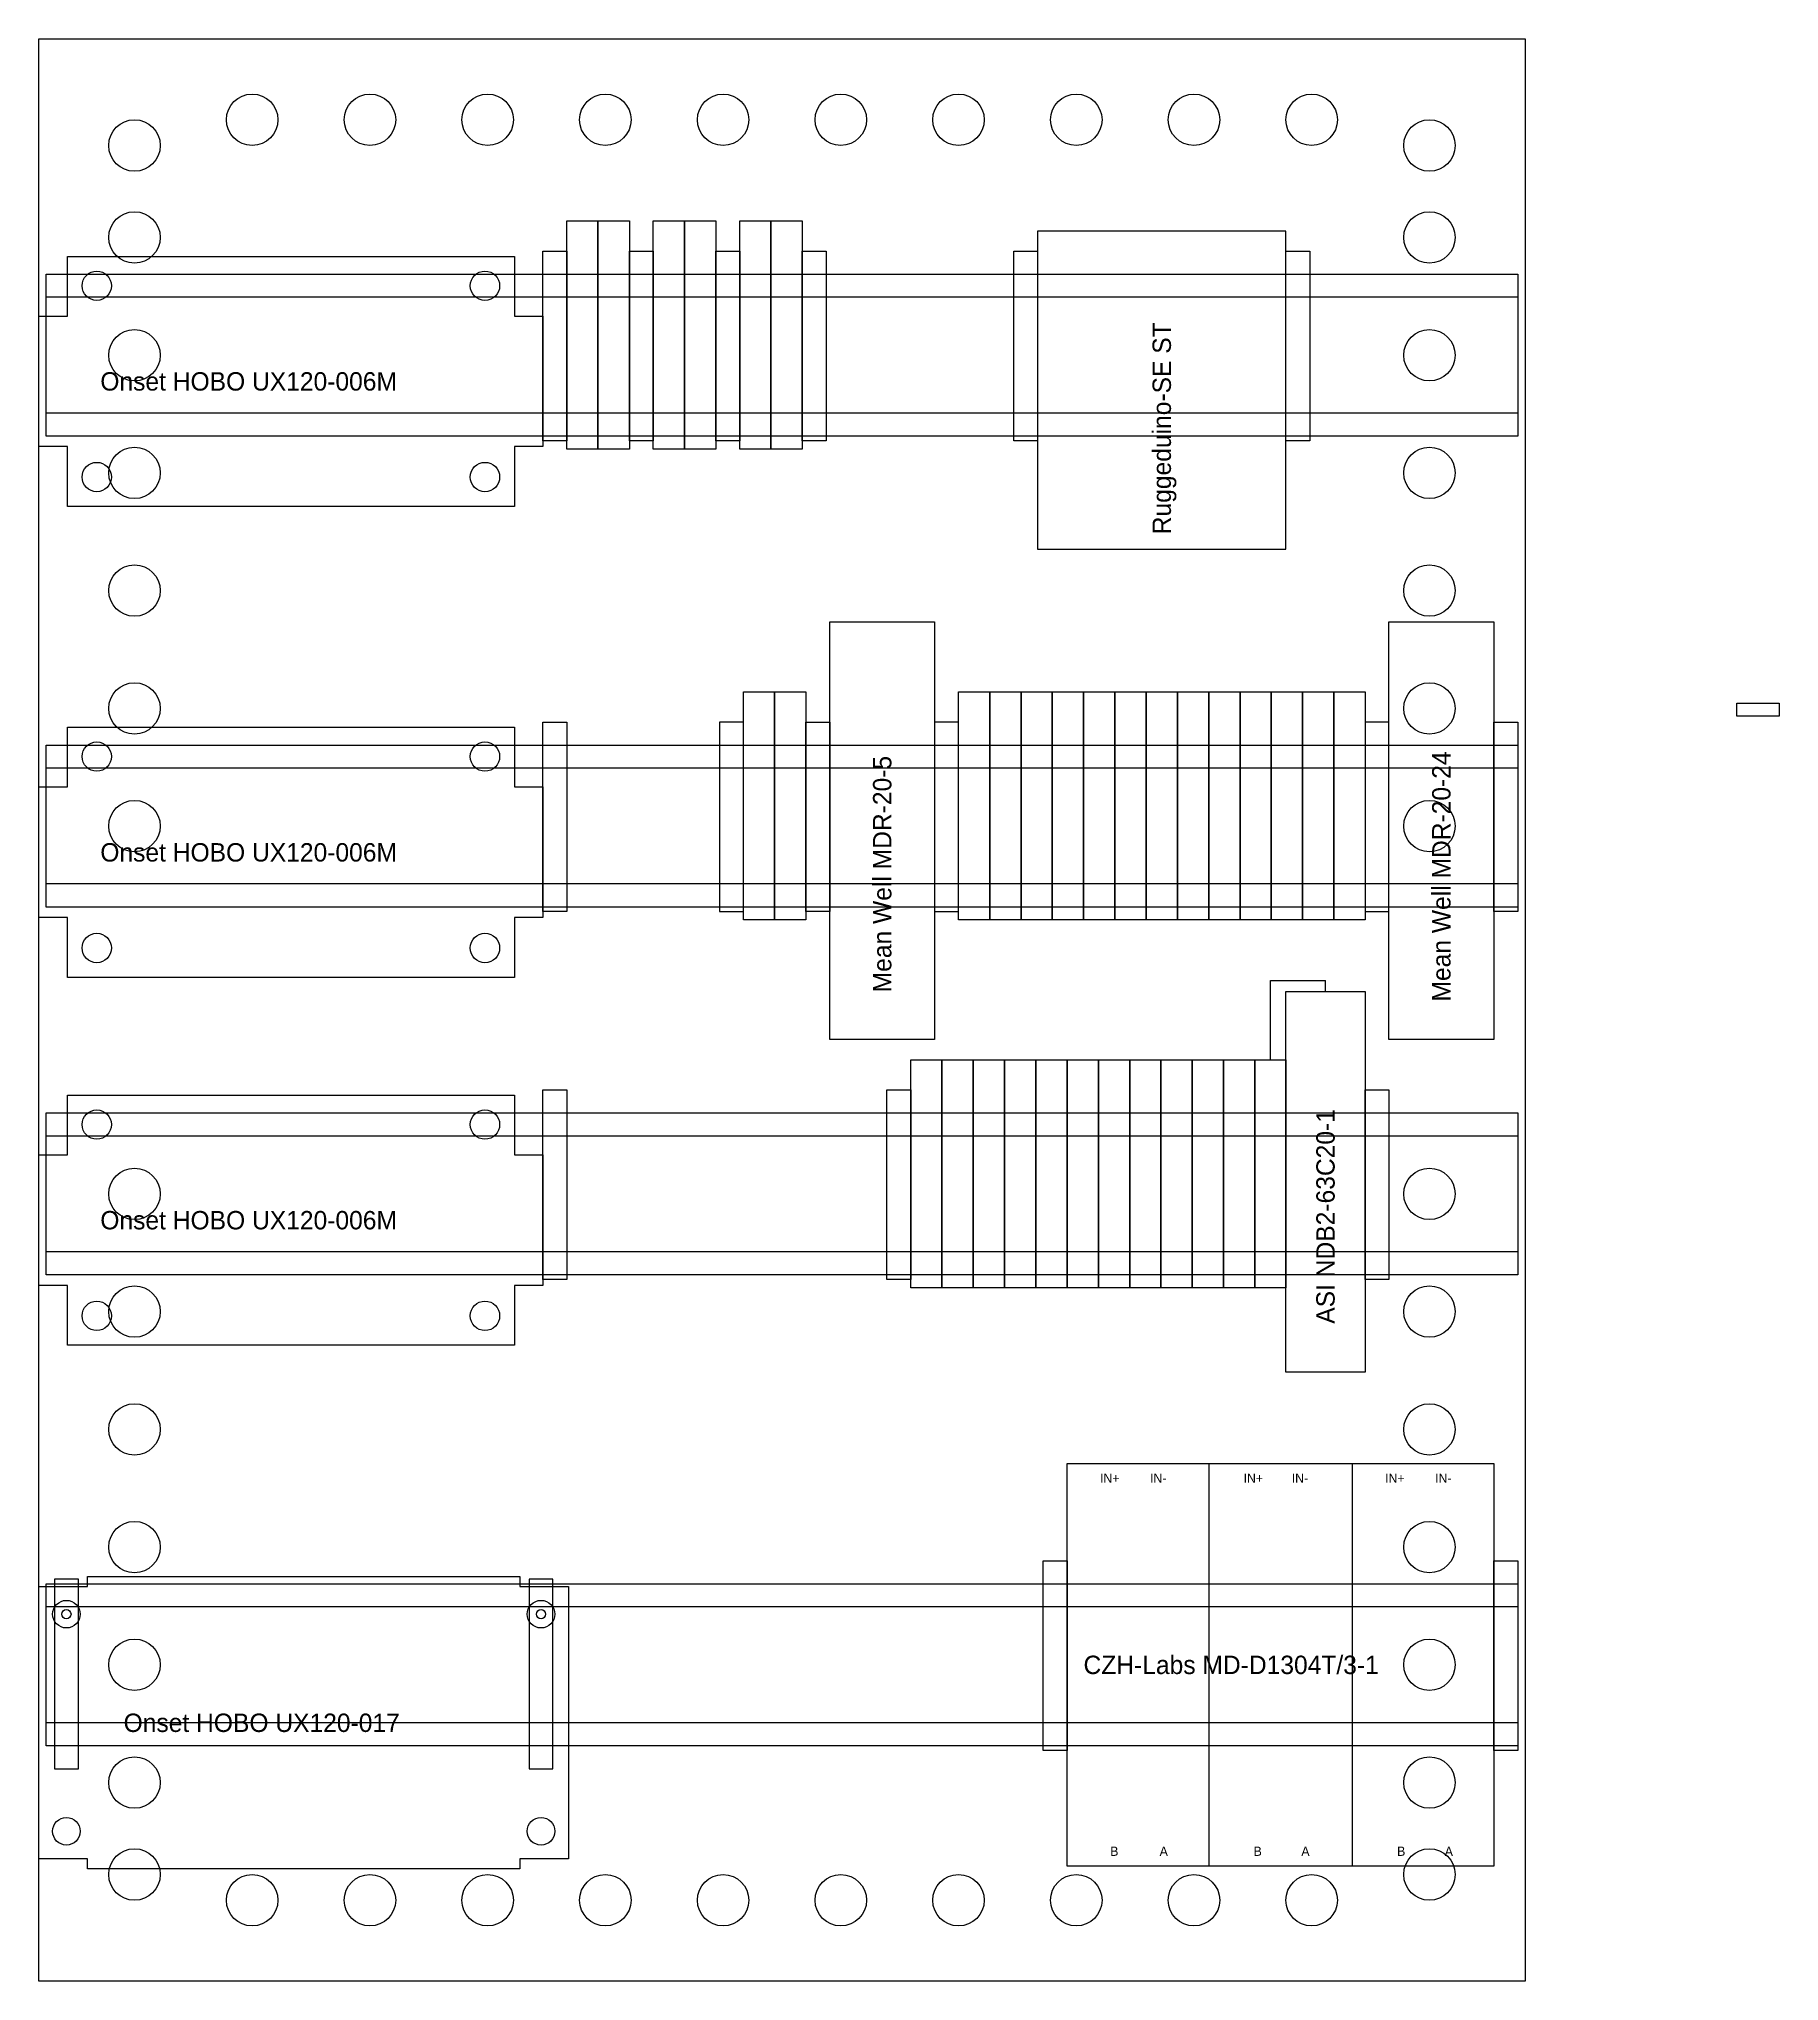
# Model space of a CAD drawing. Extents: x 0 to 1.23, y 0 to 1.38.
import ezdxf

# ---------------------------------------------------------------- set-up
doc = ezdxf.new("R2010")
doc.units = 0
for name, color, linetype in [('black', 7, 'Continuous'), ('box', 7, 'Continuous'), ('DIN rail', 7, 'Continuous'), ('green', 7, 'Continuous'), ('jumpers', 7, 'Continuous'), ('manilla', 7, 'Continuous'), ('off-white', 7, 'Continuous'), ('red', 7, 'Continuous'), ('white', 7, 'Continuous')]:
    doc.layers.add(name, color=color, linetype=linetype)

msp = doc.modelspace()

# ---------------------------------------------------------------- linework, layer by layer
at = {"layer": 'black'}
for p, q in [((1.0469, 1.1921), (0.0052, 1.1921)), ((1.0469, 1.11), (0.0052, 1.11)), ((1.0469, 0.8587), (0.0052, 0.8587)), ((1.0469, 0.7767), (0.0052, 0.7767)), ((0.8718, 0.6523), (0.8718, 0.7083)), ((0.8718, 0.7083), (0.9108, 0.7083)), ((0.9108, 0.7005), (0.9108, 0.7083)), ((1.0469, 0.5983), (0.0052, 0.5983)), ((1.0469, 0.5163), (0.0052, 0.5163)), ((0.8281, 0.3665), (0.8281, 0.0814)), ((0.9297, 0.3665), (0.9297, 0.0814)), ((1.0469, 0.265), (0.0052, 0.265)), ((1.0469, 0.1829), (0.0052, 0.1829))]:
    msp.add_line(p, q, dxfattribs=at)
for points in [[(0.651, 0.9128), (0.6732, 0.9128), (0.6732, 0.7513), (0.651, 0.7513)], [(0.6732, 0.9128), (0.6953, 0.9128), (0.6953, 0.7513), (0.6732, 0.7513)], [(0.7943, 0.6523), (0.8164, 0.6523), (0.8164, 0.4909), (0.7943, 0.4909)], [(0.8164, 0.6523), (0.8386, 0.6523), (0.8386, 0.4909), (0.8164, 0.4909)], [(0.8386, 0.6523), (0.8607, 0.6523), (0.8607, 0.4909), (0.8386, 0.4909)], [(0.8607, 0.6523), (0.8828, 0.6523), (0.8828, 0.4909), (0.8607, 0.4909)]]:
    msp.add_lwpolyline(points, close=True, dxfattribs=at)
at = {"layer": 'box'}
msp.add_lwpolyline([(0, 1.375), (1.0521, 1.375), (1.0521, 0), (0, 0)], close=True, dxfattribs=at)
for centre in [(0.151, 1.3177), (0.2344, 1.3177), (0.3177, 1.3177), (0.401, 1.3177), (0.4844, 1.3177), (0.5677, 1.3177), (0.651, 1.3177), (0.7344, 1.3177), (0.8177, 1.3177), (0.901, 1.3177), (0.0677, 1.2995), (0.9844, 1.2995), (0.0677, 1.2344), (0.9844, 1.2344), (0.0677, 1.151), (0.9844, 1.151), (0.0677, 1.0677), (0.9844, 1.0677), (0.0677, 0.9844), (0.9844, 0.9844), (0.0677, 0.901), (0.9844, 0.901), (0.0677, 0.8177), (0.9844, 0.8177), (0.0677, 0.5573), (0.9844, 0.5573), (0.0677, 0.474), (0.9844, 0.474), (0.0677, 0.3906), (0.9844, 0.3906), (0.0677, 0.3073), (0.9844, 0.3073), (0.0677, 0.224), (0.9844, 0.224), (0.0677, 0.1406), (0.9844, 0.1406), (0.0677, 0.0755), (0.9844, 0.0755), (0.151, 0.0573), (0.2344, 0.0573), (0.3177, 0.0573), (0.401, 0.0573), (0.4844, 0.0573), (0.5677, 0.0573), (0.651, 0.0573), (0.7344, 0.0573), (0.8177, 0.0573), (0.901, 0.0573)]:
    msp.add_circle(centre, 0.0182, dxfattribs=at)
at = {"layer": 'DIN rail'}
for points in [[(0.0052, 1.2083), (1.0469, 1.2083), (1.0469, 1.0938), (0.0052, 1.0938)], [(0.0052, 0.875), (1.0469, 0.875), (1.0469, 0.7604), (0.0052, 0.7604)], [(0.0052, 0.6146), (1.0469, 0.6146), (1.0469, 0.5), (0.0052, 0.5)], [(0.0052, 0.2813), (1.0469, 0.2813), (1.0469, 0.1667), (0.0052, 0.1667)]]:
    msp.add_lwpolyline(points, close=True, dxfattribs=at)
at = {"layer": 'green'}
for points in [[(0.8828, 1.2389), (0.707, 1.2389), (0.707, 1.0137), (0.8828, 1.0137)], [(0.6953, 0.9128), (0.7174, 0.9128), (0.7174, 0.7513), (0.6953, 0.7513)], [(0.7174, 0.9128), (0.7396, 0.9128), (0.7396, 0.7513), (0.7174, 0.7513)], [(0.7396, 0.9128), (0.7617, 0.9128), (0.7617, 0.7513), (0.7396, 0.7513)], [(0.7617, 0.9128), (0.7839, 0.9128), (0.7839, 0.7513), (0.7617, 0.7513)], [(0.7839, 0.9128), (0.806, 0.9128), (0.806, 0.7513), (0.7839, 0.7513)], [(0.806, 0.9128), (0.8281, 0.9128), (0.8281, 0.7513), (0.806, 0.7513)], [(0.8281, 0.9128), (0.8503, 0.9128), (0.8503, 0.7513), (0.8281, 0.7513)], [(0.8503, 0.9128), (0.8724, 0.9128), (0.8724, 0.7513), (0.8503, 0.7513)], [(0.6172, 0.6523), (0.6393, 0.6523), (0.6393, 0.4909), (0.6172, 0.4909)], [(0.6393, 0.6523), (0.6615, 0.6523), (0.6615, 0.4909), (0.6393, 0.4909)], [(0.6615, 0.6523), (0.6836, 0.6523), (0.6836, 0.4909), (0.6615, 0.4909)], [(0.6836, 0.6523), (0.7057, 0.6523), (0.7057, 0.4909), (0.6836, 0.4909)], [(0.7279, 0.3665), (1.0299, 0.3665), (1.0299, 0.0814), (0.7279, 0.0814)]]:
    msp.add_lwpolyline(points, close=True, dxfattribs=at)
at = {"layer": 'jumpers'}
msp.add_lwpolyline([(1.202, 0.9047), (1.2319, 0.9047), (1.2319, 0.8956), (1.202, 0.8956)], close=True, dxfattribs=at)
at = {"layer": 'manilla'}
for points in [[(0.3568, 1.2246), (0.3737, 1.2246), (0.3737, 1.0905), (0.3568, 1.0905)], [(0.418, 1.2246), (0.4349, 1.2246), (0.4349, 1.0905), (0.418, 1.0905)], [(0.4792, 1.2246), (0.4961, 1.2246), (0.4961, 1.0905), (0.4792, 1.0905)], [(0.5404, 1.2246), (0.5573, 1.2246), (0.5573, 1.0905), (0.5404, 1.0905)], [(0.6901, 1.2246), (0.707, 1.2246), (0.707, 1.0905), (0.6901, 1.0905)], [(0.8828, 1.2246), (0.8997, 1.2246), (0.8997, 1.0905), (0.8828, 1.0905)], [(0.3568, 0.8913), (0.3737, 0.8913), (0.3737, 0.7572), (0.3568, 0.7572)], [(0.4987, 0.8913), (0.4818, 0.8913), (0.4818, 0.7572), (0.4987, 0.7572)], [(0.543, 0.8913), (0.5599, 0.8913), (0.5599, 0.7572), (0.543, 0.7572)], [(0.651, 0.8913), (0.6341, 0.8913), (0.6341, 0.7572), (0.651, 0.7572)], [(0.9557, 0.8913), (0.9388, 0.8913), (0.9388, 0.7572), (0.9557, 0.7572)], [(1.0299, 0.8913), (1.0469, 0.8913), (1.0469, 0.7572), (1.0299, 0.7572)], [(0.3568, 0.6309), (0.3737, 0.6309), (0.3737, 0.4967), (0.3568, 0.4967)], [(0.6003, 0.6309), (0.6172, 0.6309), (0.6172, 0.4967), (0.6003, 0.4967)], [(0.9388, 0.6309), (0.9557, 0.6309), (0.9557, 0.4967), (0.9388, 0.4967)], [(0.7109, 0.2975), (0.7279, 0.2975), (0.7279, 0.1634), (0.7109, 0.1634)], [(1.0299, 0.2975), (1.0469, 0.2975), (1.0469, 0.1634), (1.0299, 0.1634)], [(0.0111, 0.1504), (0.028, 0.1504), (0.028, 0.2845), (0.0111, 0.2845)], [(0.347, 0.1504), (0.3639, 0.1504), (0.3639, 0.2845), (0.347, 0.2845)]]:
    msp.add_lwpolyline(points, close=True, dxfattribs=at)
for centre in [(0.0195, 0.2598), (0.3555, 0.2598)]:
    msp.add_circle(centre, 0.00326, dxfattribs=at)
at = {"layer": 'off-white'}
for p, q in [((0, 0.2793), (0.0345, 0.2793)), ((0, 0.0866), (0, 0.2793)), ((0.0345, 0.2793), (0.0345, 0.2865)), ((0.0345, 0.2865), (0.3405, 0.2865)), ((0.3405, 0.2865), (0.3405, 0.2793)), ((0.3405, 0.2793), (0.375, 0.2793)), ((0.375, 0.2793), (0.375, 0.0866)), ((0.0345, 0.0866), (0, 0.0866)), ((0.0345, 0.0794), (0.0345, 0.0866)), ((0.375, 0.0866), (0.3405, 0.0866)), ((0.3405, 0.0866), (0.3405, 0.0794)), ((0.3405, 0.0794), (0.0345, 0.0794))]:
    msp.add_line(p, q, dxfattribs=at)
for points in [[(0.0202, 1.0439), (0.0202, 1.0863), (0, 1.0863), (0, 1.1787), (0.0202, 1.1787), (0.0202, 1.221), (0.3366, 1.221), (0.3366, 1.1787), (0.3568, 1.1787), (0.3568, 1.0863), (0.3366, 1.0863), (0.3366, 1.0439)], [(0.5599, 0.9622), (0.6341, 0.9622), (0.6341, 0.6667), (0.5599, 0.6667)], [(0.9557, 0.9622), (1.0299, 0.9622), (1.0299, 0.6667), (0.9557, 0.6667)], [(0.0202, 0.7106), (0.0202, 0.7529), (0, 0.7529), (0, 0.8454), (0.0202, 0.8454), (0.0202, 0.8877), (0.3366, 0.8877), (0.3366, 0.8454), (0.3568, 0.8454), (0.3568, 0.7529), (0.3366, 0.7529), (0.3366, 0.7106)], [(0.8828, 0.7005), (0.9388, 0.7005), (0.9388, 0.431), (0.8828, 0.431)], [(0.0202, 0.4502), (0.0202, 0.4925), (0, 0.4925), (0, 0.585), (0.0202, 0.585), (0.0202, 0.6273), (0.3366, 0.6273), (0.3366, 0.585), (0.3568, 0.585), (0.3568, 0.4925), (0.3366, 0.4925), (0.3366, 0.4502)]]:
    msp.add_lwpolyline(points, close=True, dxfattribs=at)
for centre, radius in [((0.041, 1.2002), 0.0104), ((0.3158, 1.2002), 0.0104), ((0.041, 1.0648), 0.0104), ((0.3158, 1.0648), 0.0104), ((0.041, 0.8669), 0.0104), ((0.3158, 0.8669), 0.0104), ((0.041, 0.7314), 0.0104), ((0.3158, 0.7314), 0.0104), ((0.041, 0.6064), 0.0104), ((0.3158, 0.6064), 0.0104), ((0.041, 0.471), 0.0104), ((0.3158, 0.471), 0.0104), ((0.0195, 0.2598), 0.00977), ((0.3555, 0.2598), 0.00977), ((0.0195, 0.1061), 0.00977), ((0.3555, 0.1061), 0.00977)]:
    msp.add_circle(centre, radius, dxfattribs=at)
at = {"layer": 'red'}
for points in [[(0.4987, 0.9128), (0.5208, 0.9128), (0.5208, 0.7513), (0.4987, 0.7513)], [(0.5208, 0.9128), (0.543, 0.9128), (0.543, 0.7513), (0.5208, 0.7513)], [(0.8724, 0.9128), (0.8945, 0.9128), (0.8945, 0.7513), (0.8724, 0.7513)], [(0.8945, 0.9128), (0.9167, 0.9128), (0.9167, 0.7513), (0.8945, 0.7513)], [(0.9167, 0.9128), (0.9388, 0.9128), (0.9388, 0.7513), (0.9167, 0.7513)]]:
    msp.add_lwpolyline(points, close=True, dxfattribs=at)
at = {"layer": 'white'}
for points in [[(0.3737, 1.2461), (0.3958, 1.2461), (0.3958, 1.0846), (0.3737, 1.0846)], [(0.3958, 1.2461), (0.418, 1.2461), (0.418, 1.0846), (0.3958, 1.0846)], [(0.4349, 1.2461), (0.457, 1.2461), (0.457, 1.0846), (0.4349, 1.0846)], [(0.457, 1.2461), (0.4792, 1.2461), (0.4792, 1.0846), (0.457, 1.0846)], [(0.4961, 1.2461), (0.5182, 1.2461), (0.5182, 1.0846), (0.4961, 1.0846)], [(0.5182, 1.2461), (0.5404, 1.2461), (0.5404, 1.0846), (0.5182, 1.0846)], [(0.7057, 0.6523), (0.7279, 0.6523), (0.7279, 0.4909), (0.7057, 0.4909)], [(0.7279, 0.6523), (0.75, 0.6523), (0.75, 0.4909), (0.7279, 0.4909)], [(0.75, 0.6523), (0.7722, 0.6523), (0.7722, 0.4909), (0.75, 0.4909)], [(0.7722, 0.6523), (0.7943, 0.6523), (0.7943, 0.4909), (0.7722, 0.4909)]]:
    msp.add_lwpolyline(points, close=True, dxfattribs=at)

# ---------------------------------------------------------------- texts
at = {"layer": 'green'}
msp.add_text('Ruggeduino-SE ST', height=0.013021, rotation=90, dxfattribs=at).set_placement((0.8014, 1.0243))
for s, height, p in [('IN+', 0.00651, (0.7512, 0.3528)), ('IN-', 0.00651, (0.7866, 0.3528)), ('IN+', 0.00651, (0.8528, 0.3528)), ('IN-', 0.00651, (0.8869, 0.3528)), ('IN+', 0.00651, (0.953, 0.3528)), ('IN-', 0.00651, (0.9884, 0.3528)), ('CZH-Labs MD-D1304T/3-1', 0.013021, (0.7395, 0.2174)), ('B', 0.00651, (0.7584, 0.0887)), ('A', 0.00651, (0.7934, 0.0887)), ('B', 0.00651, (0.8599, 0.0887)), ('A', 0.00651, (0.8937, 0.0887)), ('B', 0.00651, (0.9615, 0.0887)), ('A', 0.00651, (0.9952, 0.0887))]:
    msp.add_text(s, height=height, dxfattribs=at).set_placement(p)
at = {"layer": 'off-white'}
for s, p in [('Onset HOBO UX120-006M', (0.0435, 1.126)), ('Onset HOBO UX120-006M', (0.0435, 0.7926)), ('Onset HOBO UX120-006M', (0.0435, 0.5322)), ('Onset HOBO UX120-017', (0.06, 0.1764))]:
    msp.add_text(s, height=0.013021, dxfattribs=at).set_placement(p)
for s, p in [('Mean Well MDR-20-5', (0.6035, 0.7)), ('Mean Well MDR-20-24', (0.9993, 0.6935)), ('ASI NDB2-63C20-1', (0.9173, 0.4654))]:
    msp.add_text(s, height=0.013021, rotation=90, dxfattribs=at).set_placement(p)

doc.saveas('drawing.dxf')
